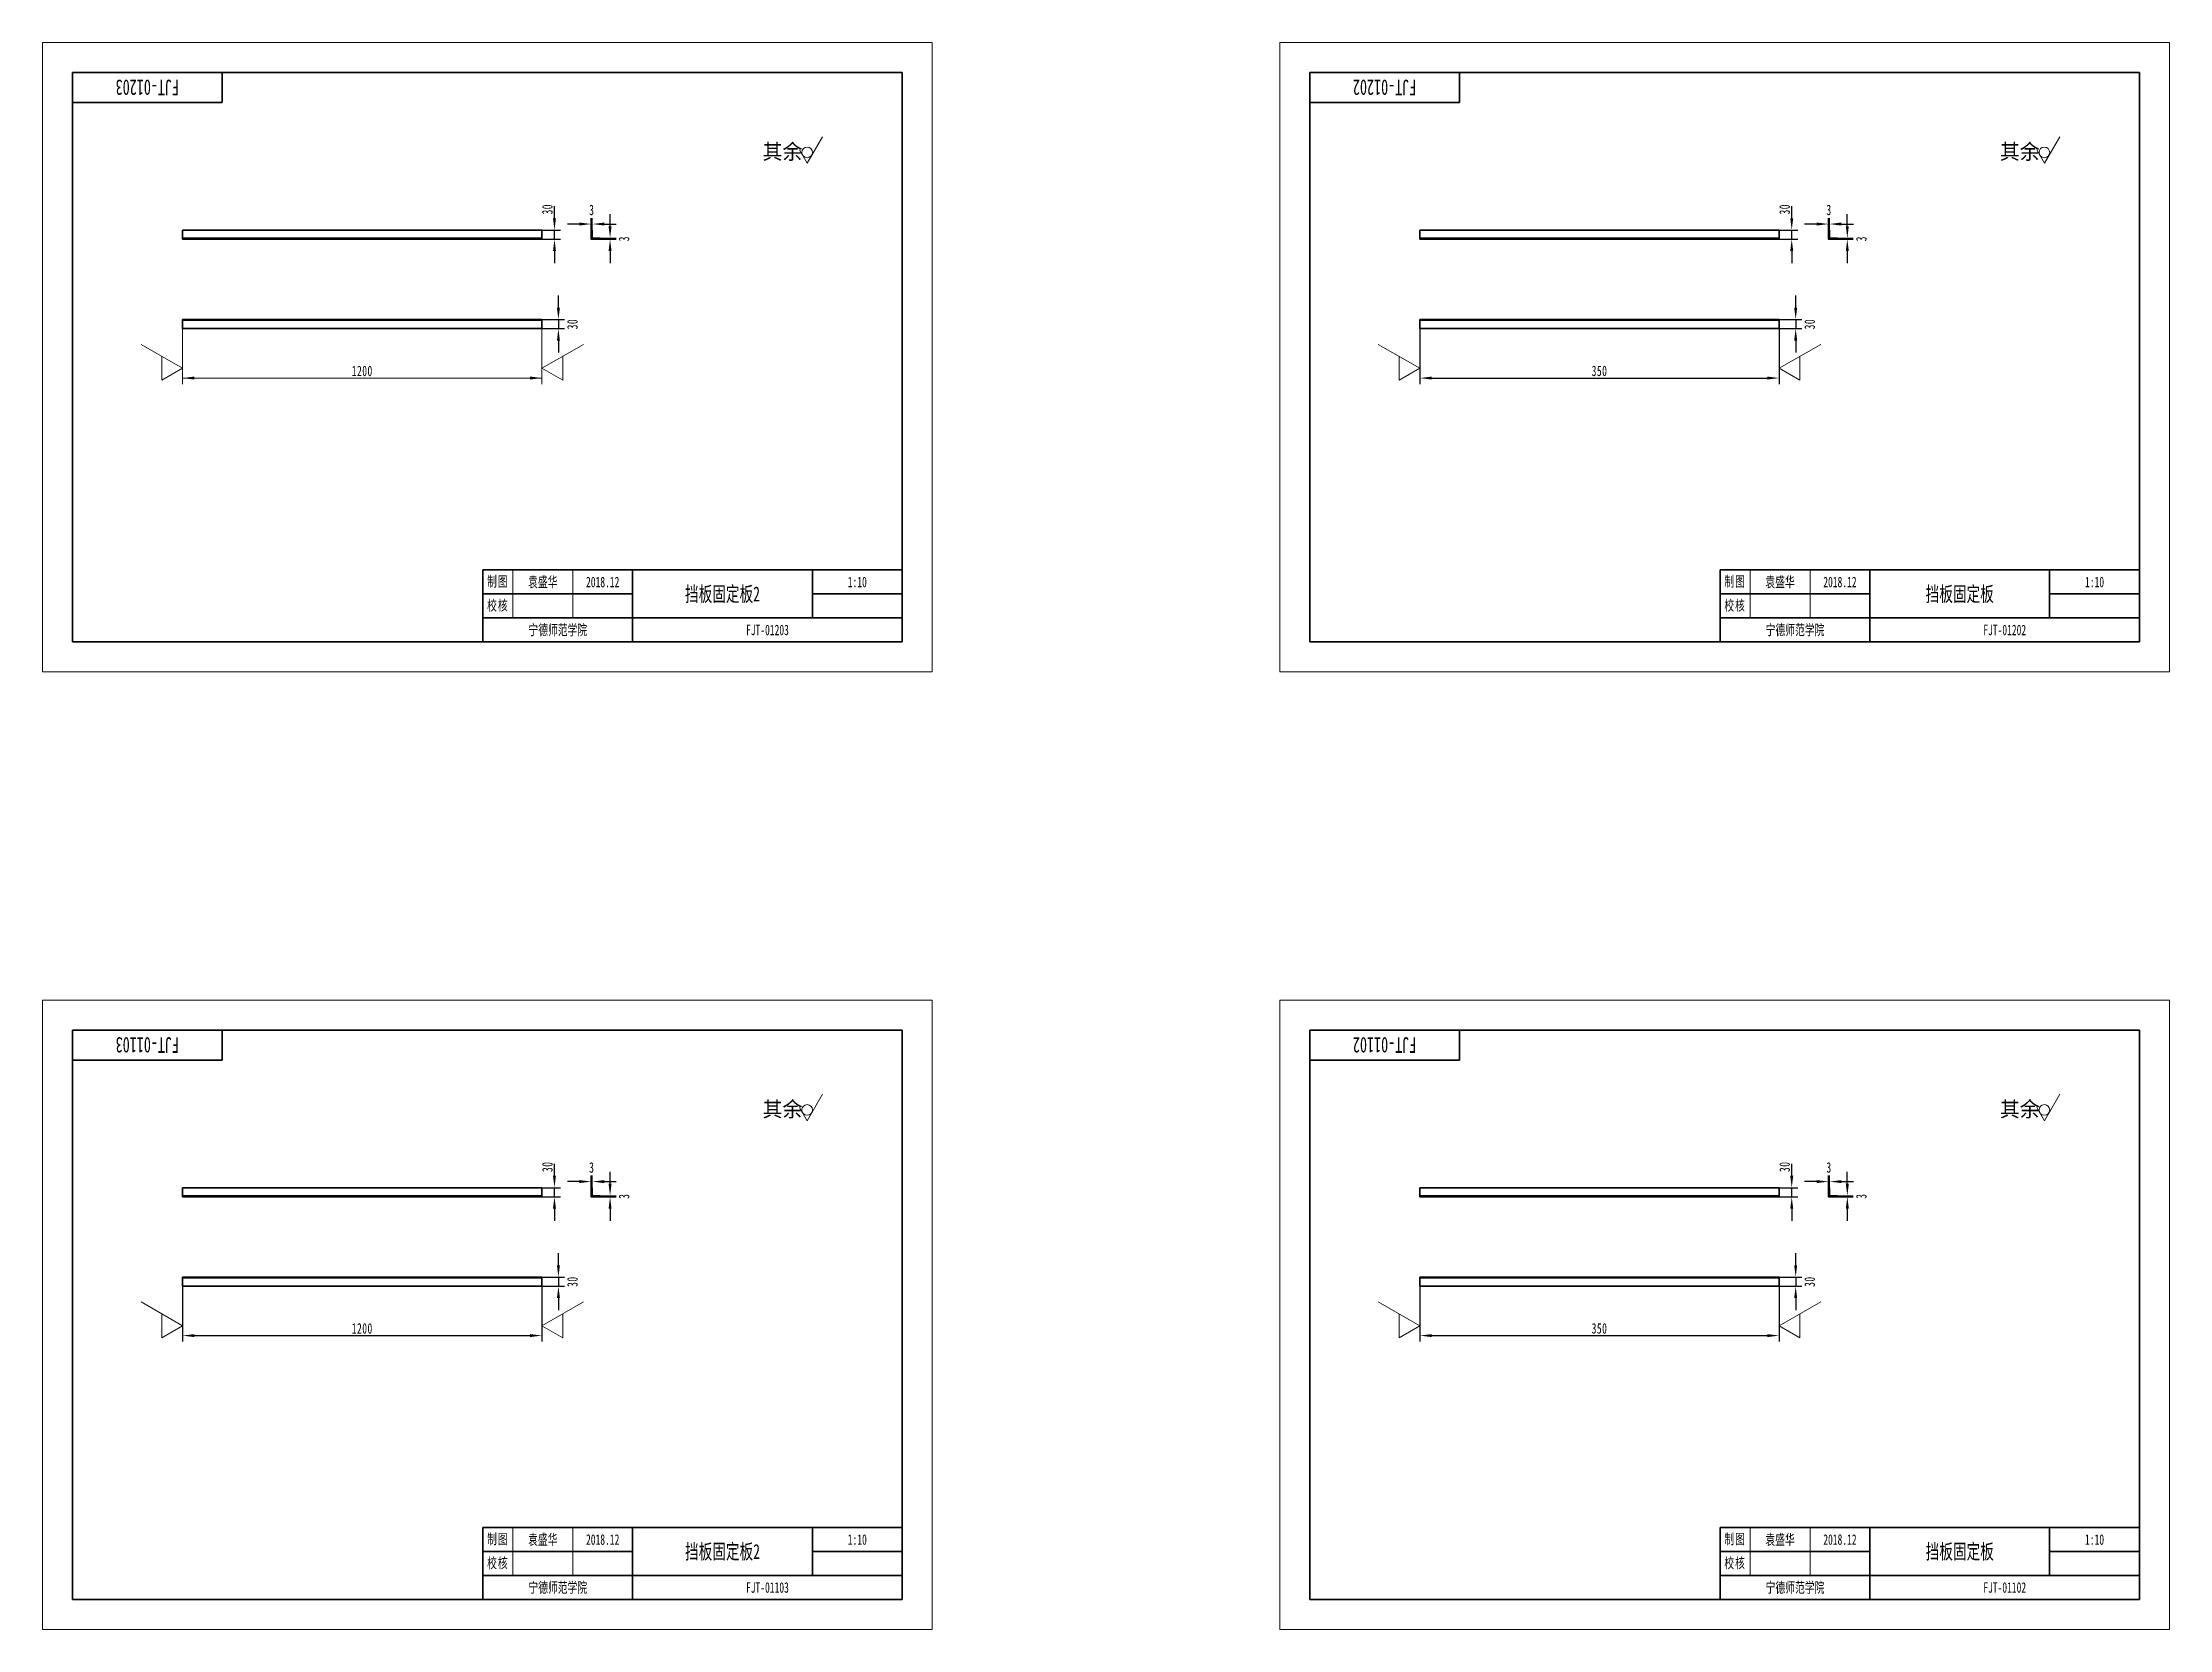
# Model space of a CAD drawing. Header units: millimetres. Extents: x -1485 to 5615, y -4245 to 1050.
import ezdxf
from ezdxf.enums import TextEntityAlignment as Align

# ---------------------------------------------------------------- set-up
doc = ezdxf.new("R2010")
doc.units = ezdxf.units.MM
doc.header["$PDSIZE"] = -5
doc.layers.get('0').update_dxf_attribs({"lineweight": 18})
for name, color, linetype, lineweight in [('yhtext', 4, 'Continuous', 18), ('尺寸线层', 3, 'Continuous', 18), ('粗实线层', 7, 'Continuous', 35), ('细实线层', 7, 'Continuous', 18)]:
    doc.layers.add(name, color=color, linetype=linetype, lineweight=lineweight)
doc.styles.add('标准', font='', dxfattribs={"width": 0.667})
doc.styles.get('标准').set_extended_font_data('宋体')
doc.dimstyles.new('标准', dxfattribs={"dimscale": 10, "dimtxt": 3.5, "dimasz": 4, "dimexe": 2, "dimexo": 0, "dimtad": 1, "dimdsep": 46, "dimtxsty": '标准', "dimblk": '_CAXARROW', "dimcen": 0, "dimdle": 8, "dimazin": 2, "dimtfac": 0.707107, "dimtdec": 3, "dimtmove": 2, "dimatfit": 3, "dimfxl": 0, "dimfrac": 2, "dimtolj": 1, "dimarcsym": 0})

# ---------------------------------------------------------------- blocks, each defined once
blk = doc.blocks.new('$CAXA_FRAME_13B17AC1$')
at = {"layer": '粗实线层'}
for p, q in [((-138.5, 95), (-138.5, -95)), ((138.5, 95), (-138.5, 95)), ((-88.5, 95), (-88.5, 85)), ((138.5, -95), (138.5, 95)), ((-88.5, 85), (-138.5, 85)), ((-138.5, -95), (138.5, -95))]:
    blk.add_line(p, q, dxfattribs=at)
at = {"layer": '细实线层'}
for p, q in [((148.5, 105), (-148.5, 105)), ((-148.5, 105), (-148.5, -105)), ((148.5, -105), (148.5, 105)), ((-148.5, -105), (148.5, -105))]:
    blk.add_line(p, q, dxfattribs=at)
at = {"layer": '尺寸线层', "style": '标准', "width": 0.667}
blk.add_attdef('图纸编号', text='', height=5.19, rotation=180, dxfattribs=at).set_placement((-113.5, 90), align=Align.MIDDLE_CENTER)
blk = doc.blocks.new('$CAXA_TITLE_151E506F$')
at = {"layer": '粗实线层'}
for p, q in [((-140, 24), (-140, 0)), ((-140, 24), (0, 24)), ((-90, 24), (-90, 0)), ((-30, 24), (-30, 8)), ((0, 24), (0, 0)), ((0, 24), (0, 8)), ((-140, 16), (-90, 16)), ((-30, 16), (0, 16)), ((-140, 8), (0, 8)), ((-140, 0), (0, 0))]:
    blk.add_line(p, q, dxfattribs=at)
at = {"layer": '细实线层'}
for p, q in [((-130, 24), (-130, 8)), ((-110, 24), (-110, 8))]:
    blk.add_line(p, q, dxfattribs=at)
at = {"layer": '尺寸线层', "char_height": 3.481, "width": 18, "attachment_point": 5, "line_spacing_factor": 0.963108, "style": '标准'}
for s, insert in [('\\T1.1;制图', (-135, 20)), ('\\T1.1;校核', (-135, 12))]:
    blk.add_mtext(s, dxfattribs=dict(at, insert=insert))
at = {"layer": '尺寸线层', "style": '标准', "width": 0.667}
for tag, height, p in [('制图签名', 3.63, (-120, 20)), ('制图日期', 3.63, (-100, 20)), ('图纸比例', 3.63, (-15, 20)), ('校核签名', 3.63, (-120, 12)), ('校核日期', 3.63, (-100, 12)), ('图纸名称', 5.19, (-60, 16)), ('重量', 3.63, (-15, 12)), ('院校名称', 3.63, (-115, 4)), ('图纸编号', 3.63, (-45, 4))]:
    blk.add_attdef(tag, text='', height=height, dxfattribs=at).set_placement(p, align=Align.MIDDLE_CENTER)
blk = doc.blocks.new('*X5')
at = {"layer": '尺寸线层', "lineweight": 18}
for points in [[(-1017.7, -69.5), (-977.7, -64.5), (-977.7, -74.5)], [(182.3, -69.5), (142.3, -64.5), (142.3, -74.5)]]:
    blk.add_hatch(color=0, dxfattribs=at).paths.add_polyline_path(points, flags=0)
at = {"layer": '尺寸线层', "color": 0, "lineweight": 18}
for p, q in [((-1017.7, 95.5), (-1017.7, -89.5)), ((182.3, 95.5), (182.3, -89.5)), ((-1017.7, -69.5), (182.3, -69.5))]:
    blk.add_line(p, q, dxfattribs=at)
at = {"layer": '尺寸线层', "color": 0, "lineweight": 18, "insert": (-417.7, -45.9), "char_height": 35, "width": 132.61, "attachment_point": 5, "line_spacing_factor": 1.15057, "style": '标准'}
blk.add_mtext('\\T1.1;1200', dxfattribs=at)
blk = doc.blocks.new('_CAXARROW')
blk.add_hatch(color=0).paths.add_polyline_path([(0, 0), (-1, 0.125), (-1, -0.125)], flags=0)
blk = doc.blocks.new('_CAXARROW_1')
blk.add_hatch(color=0).paths.add_polyline_path([(0, 0), (-1, 0.125), (-1, -0.125)], flags=0)
blk = doc.blocks.new('*X6')
at = {"layer": '尺寸线层', "color": 0, "lineweight": -2}
for p, q in [((224, 464), (224, 504)), ((182.3, 424), (244, 424)), ((182.3, 394), (244, 394)), ((224, 394), (224, 424)), ((224, 354), (224, 314))]:
    blk.add_line(p, q, dxfattribs=at)
at = {"layer": '尺寸线层', "color": 0, "lineweight": -2, "xscale": 40, "yscale": 40, "zscale": 40}
for p, rotation in [((224, 424), 270), ((224, 394), 90)]:
    blk.add_blockref('_CAXARROW_1', p, dxfattribs=dict(at, rotation=rotation))
at = {"layer": '尺寸线层', "color": 0, "lineweight": 18, "insert": (200.5, 493.8), "char_height": 35, "width": 69.218, "attachment_point": 5, "rotation": 90, "line_spacing_factor": 1.15057, "style": '标准'}
blk.add_mtext('\\T1.1;30', dxfattribs=at)
blk = doc.blocks.new('*X8')
at = {"layer": '尺寸线层', "color": 0, "lineweight": -2}
for p, q in [((237.2, 165.5), (237.2, 205.5)), ((182.3, 125.5), (257.2, 125.5)), ((182.3, 95.5), (257.2, 95.5)), ((237.2, 125.5), (237.2, 95.5)), ((237.2, 55.5), (237.2, 15.5))]:
    blk.add_line(p, q, dxfattribs=at)
at = {"layer": '尺寸线层', "color": 0, "lineweight": -2, "xscale": 40, "yscale": 40, "zscale": 40}
for p, rotation in [((237.2, 125.5), 270), ((237.2, 95.5), 90)]:
    blk.add_blockref('_CAXARROW_1', p, dxfattribs=dict(at, rotation=rotation))
at = {"layer": '尺寸线层', "color": 0, "lineweight": 18, "insert": (284.1, 110.5), "char_height": 35, "width": 69.218, "attachment_point": 5, "rotation": 90, "line_spacing_factor": 1.15057, "style": '标准'}
blk.add_mtext('\\T1.1;30', dxfattribs=at)
blk = doc.blocks.new('*X9')
at = {"layer": '尺寸线层', "color": 0, "lineweight": -2}
for p, q in [((307, 444.4), (267, 444.4)), ((347, 424), (347, 464.4)), ((347, 444.4), (350, 444.4)), ((350, 424), (350, 464.4)), ((390, 444.4), (430, 444.4))]:
    blk.add_line(p, q, dxfattribs=at)
at = {"layer": '尺寸线层', "color": 0, "lineweight": -2, "xscale": 40, "yscale": 40, "zscale": 40}
blk.add_blockref('_CAXARROW_1', (347, 444.4), dxfattribs=at)
at = {"layer": '尺寸线层', "color": 0, "lineweight": -2, "xscale": 40, "yscale": 40, "zscale": 40, "rotation": 180}
blk.add_blockref('_CAXARROW_1', (350, 444.4), dxfattribs=at)
at = {"layer": '尺寸线层', "color": 0, "lineweight": 18, "insert": (348.5, 491.3), "char_height": 35, "width": 25.301, "attachment_point": 5, "line_spacing_factor": 1.15057, "style": '标准'}
blk.add_mtext('\\T1.1;3', dxfattribs=at)
blk = doc.blocks.new('*X10')
at = {"layer": '尺寸线层', "color": 0, "lineweight": -2}
for p, q in [((409.6, 437), (409.6, 477)), ((377, 397), (429.6, 397)), ((377, 394), (429.6, 394)), ((409.6, 397), (409.6, 394)), ((409.6, 354), (409.6, 314))]:
    blk.add_line(p, q, dxfattribs=at)
at = {"layer": '尺寸线层', "color": 0, "lineweight": -2, "xscale": 40, "yscale": 40, "zscale": 40}
for p, rotation in [((409.6, 397), 270), ((409.6, 394), 90)]:
    blk.add_blockref('_CAXARROW_1', p, dxfattribs=dict(at, rotation=rotation))
at = {"layer": '尺寸线层', "color": 0, "lineweight": 18, "insert": (456.5, 395.5), "char_height": 35, "width": 69.218, "attachment_point": 5, "rotation": 90, "line_spacing_factor": 1.15057, "style": '标准'}
blk.add_mtext('\\T1.1;3', dxfattribs=at)
blk = doc.blocks.new('*X11')
at = {"layer": '尺寸线层', "color": 0, "lineweight": -2}
for p, q in [((3112.7, 95.5), (3112.7, -89.5)), ((4312.7, 95.5), (4312.7, -89.5)), ((3152.7, -69.5), (4272.7, -69.5))]:
    blk.add_line(p, q, dxfattribs=at)
at = {"layer": '尺寸线层', "color": 0, "lineweight": -2, "xscale": 40, "yscale": 40, "zscale": 40, "rotation": 180}
blk.add_blockref('_CAXARROW_1', (3112.7, -69.5), dxfattribs=at)
at = {"layer": '尺寸线层', "color": 0, "lineweight": -2, "xscale": 40, "yscale": 40, "zscale": 40}
blk.add_blockref('_CAXARROW_1', (4312.7, -69.5), dxfattribs=at)
at = {"layer": '尺寸线层', "color": 0, "lineweight": 18, "insert": (3712.7, -45.8), "char_height": 35, "width": 99.536, "attachment_point": 5, "line_spacing_factor": 1.15057, "style": '标准'}
blk.add_mtext('\\T1.1;350', dxfattribs=at)
blk = doc.blocks.new('*X12')
at = {"layer": '尺寸线层', "color": 0, "lineweight": -2}
for p, q in [((4354.4, 464), (4354.4, 504)), ((4312.7, 424), (4374.4, 424)), ((4312.7, 394), (4374.4, 394)), ((4354.4, 394), (4354.4, 424)), ((4354.4, 354), (4354.4, 314))]:
    blk.add_line(p, q, dxfattribs=at)
at = {"layer": '尺寸线层', "color": 0, "lineweight": -2, "xscale": 40, "yscale": 40, "zscale": 40}
for p, rotation in [((4354.4, 424), 270), ((4354.4, 394), 90)]:
    blk.add_blockref('_CAXARROW_1', p, dxfattribs=dict(at, rotation=rotation))
at = {"layer": '尺寸线层', "color": 0, "lineweight": 18, "insert": (4330.9, 493.8), "char_height": 35, "width": 69.218, "attachment_point": 5, "rotation": 90, "line_spacing_factor": 1.15057, "style": '标准'}
blk.add_mtext('\\T1.1;30', dxfattribs=at)
blk = doc.blocks.new('*X13')
at = {"layer": '尺寸线层', "color": 0, "lineweight": -2}
for p, q in [((4367.6, 165.5), (4367.6, 205.5)), ((4312.7, 125.5), (4387.6, 125.5)), ((4312.7, 95.5), (4387.6, 95.5)), ((4367.6, 125.5), (4367.6, 95.5)), ((4367.6, 55.5), (4367.6, 15.5))]:
    blk.add_line(p, q, dxfattribs=at)
at = {"layer": '尺寸线层', "color": 0, "lineweight": -2, "xscale": 40, "yscale": 40, "zscale": 40}
for p, rotation in [((4367.6, 125.5), 270), ((4367.6, 95.5), 90)]:
    blk.add_blockref('_CAXARROW_1', p, dxfattribs=dict(at, rotation=rotation))
at = {"layer": '尺寸线层', "color": 0, "lineweight": 18, "insert": (4414.5, 110.5), "char_height": 35, "width": 69.218, "attachment_point": 5, "rotation": 90, "line_spacing_factor": 1.15057, "style": '标准'}
blk.add_mtext('\\T1.1;30', dxfattribs=at)
blk = doc.blocks.new('*X14')
at = {"layer": '尺寸线层', "color": 0, "lineweight": -2}
for p, q in [((4437.4, 444.4), (4397.4, 444.4)), ((4477.4, 424), (4477.4, 464.4)), ((4477.4, 444.4), (4480.4, 444.4)), ((4480.4, 424), (4480.4, 464.4)), ((4520.4, 444.4), (4560.4, 444.4))]:
    blk.add_line(p, q, dxfattribs=at)
at = {"layer": '尺寸线层', "color": 0, "lineweight": -2, "xscale": 40, "yscale": 40, "zscale": 40}
blk.add_blockref('_CAXARROW_1', (4477.4, 444.4), dxfattribs=at)
at = {"layer": '尺寸线层', "color": 0, "lineweight": -2, "xscale": 40, "yscale": 40, "zscale": 40, "rotation": 180}
blk.add_blockref('_CAXARROW_1', (4480.4, 444.4), dxfattribs=at)
at = {"layer": '尺寸线层', "color": 0, "lineweight": 18, "insert": (4478.9, 491.3), "char_height": 35, "width": 25.301, "attachment_point": 5, "line_spacing_factor": 1.15057, "style": '标准'}
blk.add_mtext('\\T1.1;3', dxfattribs=at)
blk = doc.blocks.new('*X15')
at = {"layer": '尺寸线层', "color": 0, "lineweight": -2}
for p, q in [((4540, 437), (4540, 477)), ((4507.4, 397), (4560, 397)), ((4507.4, 394), (4560, 394)), ((4540, 397), (4540, 394)), ((4540, 354), (4540, 314))]:
    blk.add_line(p, q, dxfattribs=at)
at = {"layer": '尺寸线层', "color": 0, "lineweight": -2, "xscale": 40, "yscale": 40, "zscale": 40}
for p, rotation in [((4540, 397), 270), ((4540, 394), 90)]:
    blk.add_blockref('_CAXARROW_1', p, dxfattribs=dict(at, rotation=rotation))
at = {"layer": '尺寸线层', "color": 0, "lineweight": 18, "insert": (4586.9, 395.5), "char_height": 35, "width": 69.218, "attachment_point": 5, "rotation": 90, "line_spacing_factor": 1.15057, "style": '标准'}
blk.add_mtext('\\T1.1;3', dxfattribs=at)
blk = doc.blocks.new('*X16')
at = {"layer": '尺寸线层', "color": 0, "lineweight": -2}
for p, q in [((-1017.7, -3099.7), (-1017.7, -3284.7)), ((182.3, -3099.7), (182.3, -3284.7)), ((-977.7, -3264.7), (142.3, -3264.7))]:
    blk.add_line(p, q, dxfattribs=at)
at = {"layer": '尺寸线层', "color": 0, "lineweight": -2, "xscale": 40, "yscale": 40, "zscale": 40, "rotation": 180}
blk.add_blockref('_CAXARROW_1', (-1017.7, -3264.7), dxfattribs=at)
at = {"layer": '尺寸线层', "color": 0, "lineweight": -2, "xscale": 40, "yscale": 40, "zscale": 40}
blk.add_blockref('_CAXARROW_1', (182.3, -3264.7), dxfattribs=at)
at = {"layer": '尺寸线层', "color": 0, "lineweight": 18, "insert": (-417.7, -3241), "char_height": 35, "width": 132.61, "attachment_point": 5, "line_spacing_factor": 1.15057, "style": '标准'}
blk.add_mtext('\\T1.1;1200', dxfattribs=at)
blk = doc.blocks.new('*X17')
at = {"layer": '尺寸线层', "color": 0, "lineweight": -2}
for p, q in [((224, -2731.2), (224, -2691.2)), ((182.3, -2771.2), (244, -2771.2)), ((182.3, -2801.2), (244, -2801.2)), ((224, -2801.2), (224, -2771.2)), ((224, -2841.2), (224, -2881.2))]:
    blk.add_line(p, q, dxfattribs=at)
at = {"layer": '尺寸线层', "color": 0, "lineweight": -2, "xscale": 40, "yscale": 40, "zscale": 40}
for p, rotation in [((224, -2771.2), 270), ((224, -2801.2), 90)]:
    blk.add_blockref('_CAXARROW_1', p, dxfattribs=dict(at, rotation=rotation))
at = {"layer": '尺寸线层', "color": 0, "lineweight": 18, "insert": (200.5, -2701.4), "char_height": 35, "width": 69.218, "attachment_point": 5, "rotation": 90, "line_spacing_factor": 1.15057, "style": '标准'}
blk.add_mtext('\\T1.1;30', dxfattribs=at)
blk = doc.blocks.new('*X18')
at = {"layer": '尺寸线层', "color": 0, "lineweight": -2}
for p, q in [((237.2, -3029.7), (237.2, -2989.7)), ((182.3, -3069.7), (257.2, -3069.7)), ((182.3, -3099.7), (257.2, -3099.7)), ((237.2, -3069.7), (237.2, -3099.7)), ((237.2, -3139.7), (237.2, -3179.7))]:
    blk.add_line(p, q, dxfattribs=at)
at = {"layer": '尺寸线层', "color": 0, "lineweight": -2, "xscale": 40, "yscale": 40, "zscale": 40}
for p, rotation in [((237.2, -3069.7), 270), ((237.2, -3099.7), 90)]:
    blk.add_blockref('_CAXARROW_1', p, dxfattribs=dict(at, rotation=rotation))
at = {"layer": '尺寸线层', "color": 0, "lineweight": 18, "insert": (284.1, -3084.7), "char_height": 35, "width": 69.218, "attachment_point": 5, "rotation": 90, "line_spacing_factor": 1.15057, "style": '标准'}
blk.add_mtext('\\T1.1;30', dxfattribs=at)
blk = doc.blocks.new('*X19')
at = {"layer": '尺寸线层', "color": 0, "lineweight": -2}
for p, q in [((307, -2750.8), (267, -2750.8)), ((347, -2771.2), (347, -2730.8)), ((347, -2750.8), (350, -2750.8)), ((350, -2771.2), (350, -2730.8)), ((390, -2750.8), (430, -2750.8))]:
    blk.add_line(p, q, dxfattribs=at)
at = {"layer": '尺寸线层', "color": 0, "lineweight": -2, "xscale": 40, "yscale": 40, "zscale": 40}
blk.add_blockref('_CAXARROW_1', (347, -2750.8), dxfattribs=at)
at = {"layer": '尺寸线层', "color": 0, "lineweight": -2, "xscale": 40, "yscale": 40, "zscale": 40, "rotation": 180}
blk.add_blockref('_CAXARROW_1', (350, -2750.8), dxfattribs=at)
at = {"layer": '尺寸线层', "color": 0, "lineweight": 18, "insert": (348.5, -2703.9), "char_height": 35, "width": 25.301, "attachment_point": 5, "line_spacing_factor": 1.15057, "style": '标准'}
blk.add_mtext('\\T1.1;3', dxfattribs=at)
blk = doc.blocks.new('*X20')
at = {"layer": '尺寸线层', "color": 0, "lineweight": -2}
for p, q in [((409.6, -2758.2), (409.6, -2718.2)), ((377, -2798.2), (429.6, -2798.2)), ((377, -2801.2), (429.6, -2801.2)), ((409.6, -2798.2), (409.6, -2801.2)), ((409.6, -2841.2), (409.6, -2881.2))]:
    blk.add_line(p, q, dxfattribs=at)
at = {"layer": '尺寸线层', "color": 0, "lineweight": -2, "xscale": 40, "yscale": 40, "zscale": 40}
for p, rotation in [((409.6, -2798.2), 270), ((409.6, -2801.2), 90)]:
    blk.add_blockref('_CAXARROW_1', p, dxfattribs=dict(at, rotation=rotation))
at = {"layer": '尺寸线层', "color": 0, "lineweight": 18, "insert": (456.5, -2799.7), "char_height": 35, "width": 69.218, "attachment_point": 5, "rotation": 90, "line_spacing_factor": 1.15057, "style": '标准'}
blk.add_mtext('\\T1.1;3', dxfattribs=at)
blk = doc.blocks.new('*X21')
at = {"layer": '尺寸线层', "color": 0, "lineweight": -2}
for p, q in [((3112.7, -3099.7), (3112.7, -3284.7)), ((4312.7, -3099.7), (4312.7, -3284.7)), ((3152.7, -3264.7), (4272.7, -3264.7))]:
    blk.add_line(p, q, dxfattribs=at)
at = {"layer": '尺寸线层', "color": 0, "lineweight": -2, "xscale": 40, "yscale": 40, "zscale": 40, "rotation": 180}
blk.add_blockref('_CAXARROW_1', (3112.7, -3264.7), dxfattribs=at)
at = {"layer": '尺寸线层', "color": 0, "lineweight": -2, "xscale": 40, "yscale": 40, "zscale": 40}
blk.add_blockref('_CAXARROW_1', (4312.7, -3264.7), dxfattribs=at)
at = {"layer": '尺寸线层', "color": 0, "lineweight": 18, "insert": (3712.7, -3241), "char_height": 35, "width": 99.536, "attachment_point": 5, "line_spacing_factor": 1.15057, "style": '标准'}
blk.add_mtext('\\T1.1;350', dxfattribs=at)
blk = doc.blocks.new('*X22')
at = {"layer": '尺寸线层', "color": 0, "lineweight": -2}
for p, q in [((4354.4, -2731.2), (4354.4, -2691.2)), ((4312.7, -2771.2), (4374.4, -2771.2)), ((4312.7, -2801.2), (4374.4, -2801.2)), ((4354.4, -2801.2), (4354.4, -2771.2)), ((4354.4, -2841.2), (4354.4, -2881.2))]:
    blk.add_line(p, q, dxfattribs=at)
at = {"layer": '尺寸线层', "color": 0, "lineweight": -2, "xscale": 40, "yscale": 40, "zscale": 40}
for p, rotation in [((4354.4, -2771.2), 270), ((4354.4, -2801.2), 90)]:
    blk.add_blockref('_CAXARROW_1', p, dxfattribs=dict(at, rotation=rotation))
at = {"layer": '尺寸线层', "color": 0, "lineweight": 18, "insert": (4330.9, -2701.4), "char_height": 35, "width": 69.218, "attachment_point": 5, "rotation": 90, "line_spacing_factor": 1.15057, "style": '标准'}
blk.add_mtext('\\T1.1;30', dxfattribs=at)
blk = doc.blocks.new('*X23')
at = {"layer": '尺寸线层', "color": 0, "lineweight": -2}
for p, q in [((4367.6, -3029.7), (4367.6, -2989.7)), ((4312.7, -3069.7), (4387.6, -3069.7)), ((4312.7, -3099.7), (4387.6, -3099.7)), ((4367.6, -3069.7), (4367.6, -3099.7)), ((4367.6, -3139.7), (4367.6, -3179.7))]:
    blk.add_line(p, q, dxfattribs=at)
at = {"layer": '尺寸线层', "color": 0, "lineweight": -2, "xscale": 40, "yscale": 40, "zscale": 40}
for p, rotation in [((4367.6, -3069.7), 270), ((4367.6, -3099.7), 90)]:
    blk.add_blockref('_CAXARROW_1', p, dxfattribs=dict(at, rotation=rotation))
at = {"layer": '尺寸线层', "color": 0, "lineweight": 18, "insert": (4414.5, -3084.7), "char_height": 35, "width": 69.218, "attachment_point": 5, "rotation": 90, "line_spacing_factor": 1.15057, "style": '标准'}
blk.add_mtext('\\T1.1;30', dxfattribs=at)
blk = doc.blocks.new('*X24')
at = {"layer": '尺寸线层', "color": 0, "lineweight": -2}
for p, q in [((4437.4, -2750.8), (4397.4, -2750.8)), ((4477.4, -2771.2), (4477.4, -2730.8)), ((4477.4, -2750.8), (4480.4, -2750.8)), ((4480.4, -2771.2), (4480.4, -2730.8)), ((4520.4, -2750.8), (4560.4, -2750.8))]:
    blk.add_line(p, q, dxfattribs=at)
at = {"layer": '尺寸线层', "color": 0, "lineweight": -2, "xscale": 40, "yscale": 40, "zscale": 40}
blk.add_blockref('_CAXARROW_1', (4477.4, -2750.8), dxfattribs=at)
at = {"layer": '尺寸线层', "color": 0, "lineweight": -2, "xscale": 40, "yscale": 40, "zscale": 40, "rotation": 180}
blk.add_blockref('_CAXARROW_1', (4480.4, -2750.8), dxfattribs=at)
at = {"layer": '尺寸线层', "color": 0, "lineweight": 18, "insert": (4478.9, -2703.9), "char_height": 35, "width": 25.301, "attachment_point": 5, "line_spacing_factor": 1.15057, "style": '标准'}
blk.add_mtext('\\T1.1;3', dxfattribs=at)
blk = doc.blocks.new('*X25')
at = {"layer": '尺寸线层', "color": 0, "lineweight": -2}
for p, q in [((4540, -2758.2), (4540, -2718.2)), ((4507.4, -2798.2), (4560, -2798.2)), ((4507.4, -2801.2), (4560, -2801.2)), ((4540, -2798.2), (4540, -2801.2)), ((4540, -2841.2), (4540, -2881.2))]:
    blk.add_line(p, q, dxfattribs=at)
at = {"layer": '尺寸线层', "color": 0, "lineweight": -2, "xscale": 40, "yscale": 40, "zscale": 40}
for p, rotation in [((4540, -2798.2), 270), ((4540, -2801.2), 90)]:
    blk.add_blockref('_CAXARROW_1', p, dxfattribs=dict(at, rotation=rotation))
at = {"layer": '尺寸线层', "color": 0, "lineweight": 18, "insert": (4586.9, -2799.7), "char_height": 35, "width": 69.218, "attachment_point": 5, "rotation": 90, "line_spacing_factor": 1.15057, "style": '标准'}
blk.add_mtext('\\T1.1;3', dxfattribs=at)

msp = doc.modelspace()

# ---------------------------------------------------------------- linework, layer by layer
for p, q in [((182.266, 122.504), (-1017.734, 122.504)), ((4312.676, 122.504), (3112.676, 122.504)), ((182.266, -3072.72), (-1017.734, -3072.72)), ((4312.676, -3072.72), (3112.676, -3072.72))]:
    msp.add_line(p, q)
at = {"layer": 'yhtext'}
for p, q in [((1067.6, 647.226), (1118.715, 735.76)), ((5198.01, 647.226), (5249.125, 735.76)), ((1067.6, 647.226), (1042.042, 691.493)), ((5198.01, 647.226), (5172.453, 691.493)), ((-1017.734, -37.003), (-1156.298, 42.997)), ((-1087.016, -77.003), (-1087.016, 2.997)), ((182.266, -37.003), (320.83, 42.997)), ((251.548, -77.003), (251.548, 2.997)), ((3112.676, -37.003), (2974.112, 42.997)), ((3043.394, -77.003), (3043.394, 2.997)), ((4312.676, -37.003), (4451.24, 42.997)), ((4381.958, -77.003), (4381.958, 2.997)), ((-1017.734, -37.003), (-1087.016, -77.003)), ((182.266, -37.003), (251.548, -77.003)), ((3112.676, -37.003), (3043.394, -77.003)), ((4312.676, -37.003), (4381.958, -77.003)), ((1067.6, -2547.997), (1118.715, -2459.464)), ((5198.01, -2547.997), (5249.125, -2459.464)), ((1067.6, -2547.997), (1042.042, -2503.731)), ((5198.01, -2547.997), (5172.453, -2503.731)), ((-1017.734, -3232.226), (-1156.298, -3152.226)), ((-1087.016, -3272.226), (-1087.016, -3192.226)), ((182.266, -3232.226), (320.83, -3152.226)), ((251.548, -3272.226), (251.548, -3192.226)), ((3112.676, -3232.226), (2974.112, -3152.226)), ((3043.394, -3272.226), (3043.394, -3192.226)), ((4312.676, -3232.226), (4451.24, -3152.226)), ((4381.958, -3272.226), (4381.958, -3192.226)), ((-1017.734, -3232.226), (-1087.016, -3272.226)), ((182.266, -3232.226), (251.548, -3272.226)), ((3112.676, -3232.226), (3043.394, -3272.226)), ((4312.676, -3232.226), (4381.958, -3272.226))]:
    msp.add_line(p, q, dxfattribs=at)
for centre in [(1067.396, 683.417), (5197.806, 683.417), (1067.396, -2511.806), (5197.806, -2511.806)]:
    msp.add_circle(centre, 17.755, dxfattribs=at)
at = {"layer": '粗实线层', "linetype": 'Continuous', "lineweight": 35}
for p, q in [((-1017.734, 400.004), (-1017.734, 424.004)), ((-1017.734, 424.004), (182.266, 424.004)), ((-1017.734, 397.004), (-1017.734, 400.004)), ((-1017.734, 397.004), (182.266, 397.004)), ((-1017.734, 394.004), (-1017.734, 397.004)), ((-1017.734, 394.004), (182.266, 394.004)), ((182.266, 400.004), (182.266, 424.004)), ((182.266, 400.004), (182.266, 397.004)), ((182.266, 394.004), (182.266, 397.004)), ((347.022, 424.004), (347.022, 394.004)), ((350.022, 424.004), (347.022, 424.004)), ((347.022, 394.004), (377.022, 394.004)), ((350.022, 400.004), (350.022, 424.004)), ((377.022, 397.004), (353.022, 397.004)), ((377.022, 394.004), (377.022, 397.004)), ((3112.676, 400.004), (3112.676, 424.004)), ((3112.676, 424.004), (4312.676, 424.004)), ((3112.676, 397.004), (3112.676, 400.004)), ((3112.676, 397.004), (4312.676, 397.004)), ((3112.676, 394.004), (3112.676, 397.004)), ((3112.676, 394.004), (4312.676, 394.004)), ((4312.676, 400.004), (4312.676, 424.004)), ((4312.676, 400.004), (4312.676, 397.004)), ((4312.676, 394.004), (4312.676, 397.004)), ((4477.432, 424.004), (4477.432, 394.004)), ((4480.432, 424.004), (4477.432, 424.004)), ((4477.432, 394.004), (4507.432, 394.004)), ((4480.432, 400.004), (4480.432, 424.004)), ((4507.432, 397.004), (4483.432, 397.004)), ((4507.432, 394.004), (4507.432, 397.004)), ((-1017.734, 125.504), (182.266, 125.504)), ((-1017.734, 95.504), (-1017.734, 125.504)), ((-1017.734, 95.504), (182.266, 95.504)), ((182.266, 95.504), (182.266, 125.504)), ((3112.676, 125.504), (4312.676, 125.504)), ((3112.676, 95.504), (3112.676, 125.504)), ((3112.676, 95.504), (4312.676, 95.504)), ((4312.676, 95.504), (4312.676, 125.504)), ((-1017.734, -2795.219), (-1017.734, -2771.219)), ((-1017.734, -2771.219), (182.266, -2771.219)), ((-1017.734, -2798.219), (-1017.734, -2795.219)), ((-1017.734, -2798.219), (182.266, -2798.219)), ((-1017.734, -2801.219), (-1017.734, -2798.219)), ((-1017.734, -2801.219), (182.266, -2801.219)), ((182.266, -2795.219), (182.266, -2771.219)), ((182.266, -2795.219), (182.266, -2798.219)), ((182.266, -2801.219), (182.266, -2798.219)), ((347.022, -2771.219), (347.022, -2801.219)), ((350.022, -2771.219), (347.022, -2771.219)), ((347.022, -2801.219), (377.022, -2801.219)), ((350.022, -2795.219), (350.022, -2771.219)), ((377.022, -2798.219), (353.022, -2798.219)), ((377.022, -2801.219), (377.022, -2798.219)), ((3112.676, -2795.219), (3112.676, -2771.219)), ((3112.676, -2771.219), (4312.676, -2771.219)), ((3112.676, -2798.219), (3112.676, -2795.219)), ((3112.676, -2798.219), (4312.676, -2798.219)), ((3112.676, -2801.219), (3112.676, -2798.219)), ((3112.676, -2801.219), (4312.676, -2801.219)), ((4312.676, -2795.219), (4312.676, -2771.219)), ((4312.676, -2795.219), (4312.676, -2798.219)), ((4312.676, -2801.219), (4312.676, -2798.219)), ((4477.432, -2771.219), (4477.432, -2801.219)), ((4480.432, -2771.219), (4477.432, -2771.219)), ((4477.432, -2801.219), (4507.432, -2801.219)), ((4480.432, -2795.219), (4480.432, -2771.219)), ((4507.432, -2798.219), (4483.432, -2798.219)), ((4507.432, -2801.219), (4507.432, -2798.219)), ((-1017.734, -3069.72), (182.266, -3069.72)), ((-1017.734, -3099.72), (-1017.734, -3069.72)), ((-1017.734, -3099.72), (182.266, -3099.72)), ((182.266, -3099.72), (182.266, -3069.72)), ((3112.676, -3069.72), (4312.676, -3069.72)), ((3112.676, -3099.72), (3112.676, -3069.72)), ((3112.676, -3099.72), (4312.676, -3099.72)), ((4312.676, -3099.72), (4312.676, -3069.72))]:
    msp.add_line(p, q, dxfattribs=at)
for centre in [(353.022, 400.004), (4483.432, 400.004), (353.022, -2795.219), (4483.432, -2795.219)]:
    msp.add_arc(centre, 3, 180, 270, dxfattribs=at)
for p in [(182.266, 394.004), (347.022, 394.004), (4312.676, 394.004), (4477.432, 394.004), (182.266, 95.504), (4312.676, 95.504), (182.266, -2801.219), (347.022, -2801.219), (4312.676, -2801.219), (4477.432, -2801.219), (182.266, -3099.72), (4312.676, -3099.72)]:
    msp.add_point(p, dxfattribs=at)

# ---------------------------------------------------------------- block references
at = {"layer": '粗实线层', "xscale": 10, "yscale": 10, "zscale": 10}
for p, values in [((0, 0), {'图纸编号': 'FJT-01203'}), ((4130.41, 0), {'图纸编号': 'FJT-01202'}), ((0, -3195.223), {'图纸编号': 'FJT-01103'}), ((4130.41, -3195.223), {'图纸编号': 'FJT-01102'})]:
    msp.add_blockref('$CAXA_FRAME_13B17AC1$', p, dxfattribs=at).add_auto_attribs(values)
at = {"layer": '粗实线层'}
ref = msp.add_blockref('$CAXA_TITLE_151E506F$', (1385, -950), dxfattribs=dict(at, xscale=10, yscale=10, zscale=10))
ref.add_attrib('院校名称', '宁德师范学院', dxfattribs={"layer": '尺寸线层', "height": 35, "style": '标准', "width": 0.667}).set_placement((235, -910), align=Align.MIDDLE_CENTER)
ref.add_attrib('图纸名称', '挡板固定板2', dxfattribs={"layer": '尺寸线层', "height": 50, "style": '标准', "width": 0.667}).set_placement((785, -790), align=Align.MIDDLE_CENTER)
ref.add_attrib('图纸编号', 'FJT-01203', dxfattribs={"layer": '尺寸线层', "height": 35, "style": '标准', "width": 0.667}).set_placement((935, -910), align=Align.MIDDLE_CENTER)
ref.add_attrib('图纸比例', '1:10', dxfattribs={"layer": '尺寸线层', "height": 35, "style": '标准', "width": 0.667}).set_placement((1235, -750), align=Align.MIDDLE_CENTER)
ref.add_attrib('制图签名', '袁盛华', dxfattribs={"layer": '尺寸线层', "height": 35, "style": '标准', "width": 0.667}).set_placement((185, -750), align=Align.MIDDLE_CENTER)
ref.add_attrib('制图日期', '2018.12', dxfattribs={"layer": '尺寸线层', "linetype": 'Continuous', "height": 35, "style": '标准', "width": 0.667}).set_placement((385, -750), align=Align.MIDDLE_CENTER)
ref = msp.add_blockref('$CAXA_TITLE_151E506F$', (5515.41, -950), dxfattribs=dict(at, xscale=10, yscale=10, zscale=10))
ref.add_attrib('院校名称', '宁德师范学院', dxfattribs={"layer": '尺寸线层', "height": 35, "style": '标准', "width": 0.667}).set_placement((4365.41, -910), align=Align.MIDDLE_CENTER)
ref.add_attrib('图纸名称', '挡板固定板', dxfattribs={"layer": '尺寸线层', "height": 50, "style": '标准', "width": 0.667}).set_placement((4915.41, -790), align=Align.MIDDLE_CENTER)
ref.add_attrib('图纸编号', 'FJT-01202', dxfattribs={"layer": '尺寸线层', "height": 35, "style": '标准', "width": 0.667}).set_placement((5065.41, -910), align=Align.MIDDLE_CENTER)
ref.add_attrib('图纸比例', '1:10', dxfattribs={"layer": '尺寸线层', "height": 35, "style": '标准', "width": 0.667}).set_placement((5365.41, -750), align=Align.MIDDLE_CENTER)
ref.add_attrib('制图签名', '袁盛华', dxfattribs={"layer": '尺寸线层', "height": 35, "style": '标准', "width": 0.667}).set_placement((4315.41, -750), align=Align.MIDDLE_CENTER)
ref.add_attrib('制图日期', '2018.12', dxfattribs={"layer": '尺寸线层', "linetype": 'Continuous', "height": 35, "style": '标准', "width": 0.667}).set_placement((4515.41, -750), align=Align.MIDDLE_CENTER)
ref = msp.add_blockref('$CAXA_TITLE_151E506F$', (1385, -4145.223), dxfattribs=dict(at, xscale=10, yscale=10, zscale=10))
ref.add_attrib('院校名称', '宁德师范学院', dxfattribs={"layer": '尺寸线层', "height": 35, "style": '标准', "width": 0.667}).set_placement((235, -4105.223), align=Align.MIDDLE_CENTER)
ref.add_attrib('图纸名称', '挡板固定板2', dxfattribs={"layer": '尺寸线层', "height": 50, "style": '标准', "width": 0.667}).set_placement((785, -3985.223), align=Align.MIDDLE_CENTER)
ref.add_attrib('图纸编号', 'FJT-01103', dxfattribs={"layer": '尺寸线层', "height": 35, "style": '标准', "width": 0.667}).set_placement((935, -4105.223), align=Align.MIDDLE_CENTER)
ref.add_attrib('图纸比例', '1:10', dxfattribs={"layer": '尺寸线层', "height": 35, "style": '标准', "width": 0.667}).set_placement((1235, -3945.223), align=Align.MIDDLE_CENTER)
ref.add_attrib('制图签名', '袁盛华', dxfattribs={"layer": '尺寸线层', "height": 35, "style": '标准', "width": 0.667}).set_placement((185, -3945.223), align=Align.MIDDLE_CENTER)
ref.add_attrib('制图日期', '2018.12', dxfattribs={"layer": '尺寸线层', "linetype": 'Continuous', "height": 35, "style": '标准', "width": 0.667}).set_placement((385, -3945.223), align=Align.MIDDLE_CENTER)
ref = msp.add_blockref('$CAXA_TITLE_151E506F$', (5515.41, -4145.223), dxfattribs=dict(at, xscale=10, yscale=10, zscale=10))
ref.add_attrib('院校名称', '宁德师范学院', dxfattribs={"layer": '尺寸线层', "height": 35, "style": '标准', "width": 0.667}).set_placement((4365.41, -4105.223), align=Align.MIDDLE_CENTER)
ref.add_attrib('图纸名称', '挡板固定板', dxfattribs={"layer": '尺寸线层', "height": 50, "style": '标准', "width": 0.667}).set_placement((4915.41, -3985.223), align=Align.MIDDLE_CENTER)
ref.add_attrib('图纸编号', 'FJT-01102', dxfattribs={"layer": '尺寸线层', "height": 35, "style": '标准', "width": 0.667}).set_placement((5065.41, -4105.223), align=Align.MIDDLE_CENTER)
ref.add_attrib('图纸比例', '1:10', dxfattribs={"layer": '尺寸线层', "height": 35, "style": '标准', "width": 0.667}).set_placement((5365.41, -3945.223), align=Align.MIDDLE_CENTER)
ref.add_attrib('制图签名', '袁盛华', dxfattribs={"layer": '尺寸线层', "height": 35, "style": '标准', "width": 0.667}).set_placement((4315.41, -3945.223), align=Align.MIDDLE_CENTER)
ref.add_attrib('制图日期', '2018.12', dxfattribs={"layer": '尺寸线层', "linetype": 'Continuous', "height": 35, "style": '标准', "width": 0.667}).set_placement((4515.41, -3945.223), align=Align.MIDDLE_CENTER)

# ---------------------------------------------------------------- texts
at = {"char_height": 51.1151, "width": 395.95394, "attachment_point": 1}
for insert in [(918.781, 711.675), (5049.191, 711.675), (918.781, -2483.548), (5049.191, -2483.548)]:
    msp.add_mtext('其余', dxfattribs=dict(at, insert=insert))

# ---------------------------------------------------------------- dimensions: what is measured, and where the dimension line sits
at = {"layer": '尺寸线层', "lineweight": 18}
for base, p1, p2, override, picture, middle in [((224.03, 424.004), (182.266, 394.004), (182.266, 424.004), {"dimsah": 1, "dimtfill": 1, "dimtzin": 8}, '*X6', (200.475, 493.806)), ((4354.44, 424.004), (4312.676, 394.004), (4312.676, 424.004), {"dimsah": 1, "dimtfill": 1, "dimtzin": 8}, '*X12', (4330.885, 493.806)), ((409.608, 394.004), (377.022, 397.004), (377.022, 394.004), {"dimsah": 1, "dimtzin": 8}, '*X10', (456.483, 395.504)), ((4540.019, 394.004), (4507.432, 397.004), (4507.432, 394.004), {"dimsah": 1, "dimtzin": 8}, '*X15', (4586.894, 395.504)), ((224.03, -2771.219), (182.266, -2801.219), (182.266, -2771.219), {"dimsah": 1, "dimtfill": 1, "dimtzin": 8}, '*X17', (200.475, -2701.417)), ((4354.44, -2771.219), (4312.676, -2801.219), (4312.676, -2771.219), {"dimsah": 1, "dimtfill": 1, "dimtzin": 8}, '*X22', (4330.885, -2701.417)), ((409.608, -2801.219), (377.022, -2798.219), (377.022, -2801.219), {"dimsah": 1, "dimtzin": 8}, '*X20', (456.483, -2799.719)), ((4540.019, -2801.219), (4507.432, -2798.219), (4507.432, -2801.219), {"dimsah": 1, "dimtzin": 8}, '*X25', (4586.894, -2799.719))]:
    dim = msp.add_linear_dim(base=base, p1=p1, p2=p2, angle=90, dimstyle='标准', override=override, dxfattribs=at)
    dim.commit()
    dim.dimension.update_dxf_attribs({"geometry": picture, "text_midpoint": middle, "dimtype": 160})
for base, p1, p2, override, picture, middle in [((350.022, 444.449), (347.022, 424.004), (350.022, 424.004), {"dimsah": 1, "dimtzin": 8}, '*X9', (348.522, 491.324)), ((4480.432, 444.449), (4477.432, 424.004), (4480.432, 424.004), {"dimsah": 1, "dimtzin": 8}, '*X14', (4478.932, 491.324)), ((182.266, -69.509), (-1017.734, 95.504), (182.266, 95.504), {"dimsah": 1, "dimtfill": 1, "dimtzin": 8}, '*X5', (-417.734, -45.857)), ((350.022, -2750.774), (347.022, -2771.219), (350.022, -2771.219), {"dimsah": 1, "dimtzin": 8}, '*X19', (348.522, -2703.899)), ((4480.432, -2750.774), (4477.432, -2771.219), (4480.432, -2771.219), {"dimsah": 1, "dimtzin": 8}, '*X24', (4478.932, -2703.899)), ((182.266, -3264.732), (-1017.734, -3099.72), (182.266, -3099.72), {"dimsah": 1, "dimtfill": 1, "dimtzin": 8}, '*X16', (-417.734, -3240.982))]:
    dim = msp.add_linear_dim(base=base, p1=p1, p2=p2, dimstyle='标准', override=override, dxfattribs=at)
    dim.commit()
    dim.dimension.update_dxf_attribs({"geometry": picture, "text_midpoint": middle, "dimtype": 160})
at = {"layer": '尺寸线层', "color": 3, "lineweight": 18}
for base, p1, p2, picture, middle in [((237.207, 95.504), (182.266, 125.504), (182.266, 95.504), '*X8', (284.082, 110.504)), ((4367.617, 95.504), (4312.676, 125.504), (4312.676, 95.504), '*X13', (4414.492, 110.504)), ((237.207, -3099.72), (182.266, -3069.72), (182.266, -3099.72), '*X18', (284.082, -3084.72)), ((4367.617, -3099.72), (4312.676, -3069.72), (4312.676, -3099.72), '*X23', (4414.492, -3084.72))]:
    dim = msp.add_linear_dim(base=base, p1=p1, p2=p2, angle=90, dimstyle='标准', override={"dimsah": 1, "dimtzin": 8}, dxfattribs=at)
    dim.commit()
    dim.dimension.update_dxf_attribs({"geometry": picture, "text_midpoint": middle, "dimtype": 160})
at = {"layer": '尺寸线层', "lineweight": 18}
for base, p1, p2, picture, middle in [((4312.676, -69.509), (3112.676, 95.504), (4312.676, 95.504), '*X11', (3712.676, -45.759)), ((4312.676, -3264.732), (3112.676, -3099.72), (4312.676, -3099.72), '*X21', (3712.676, -3240.982))]:
    dim = msp.add_linear_dim(base=base, p1=p1, p2=p2, text='350', dimstyle='标准', override={"dimsah": 1, "dimtfill": 1}, dxfattribs=at)
    dim.commit()
    dim.dimension.update_dxf_attribs({"geometry": picture, "text_midpoint": middle, "dimtype": 160})

doc.saveas('drawing.dxf')
